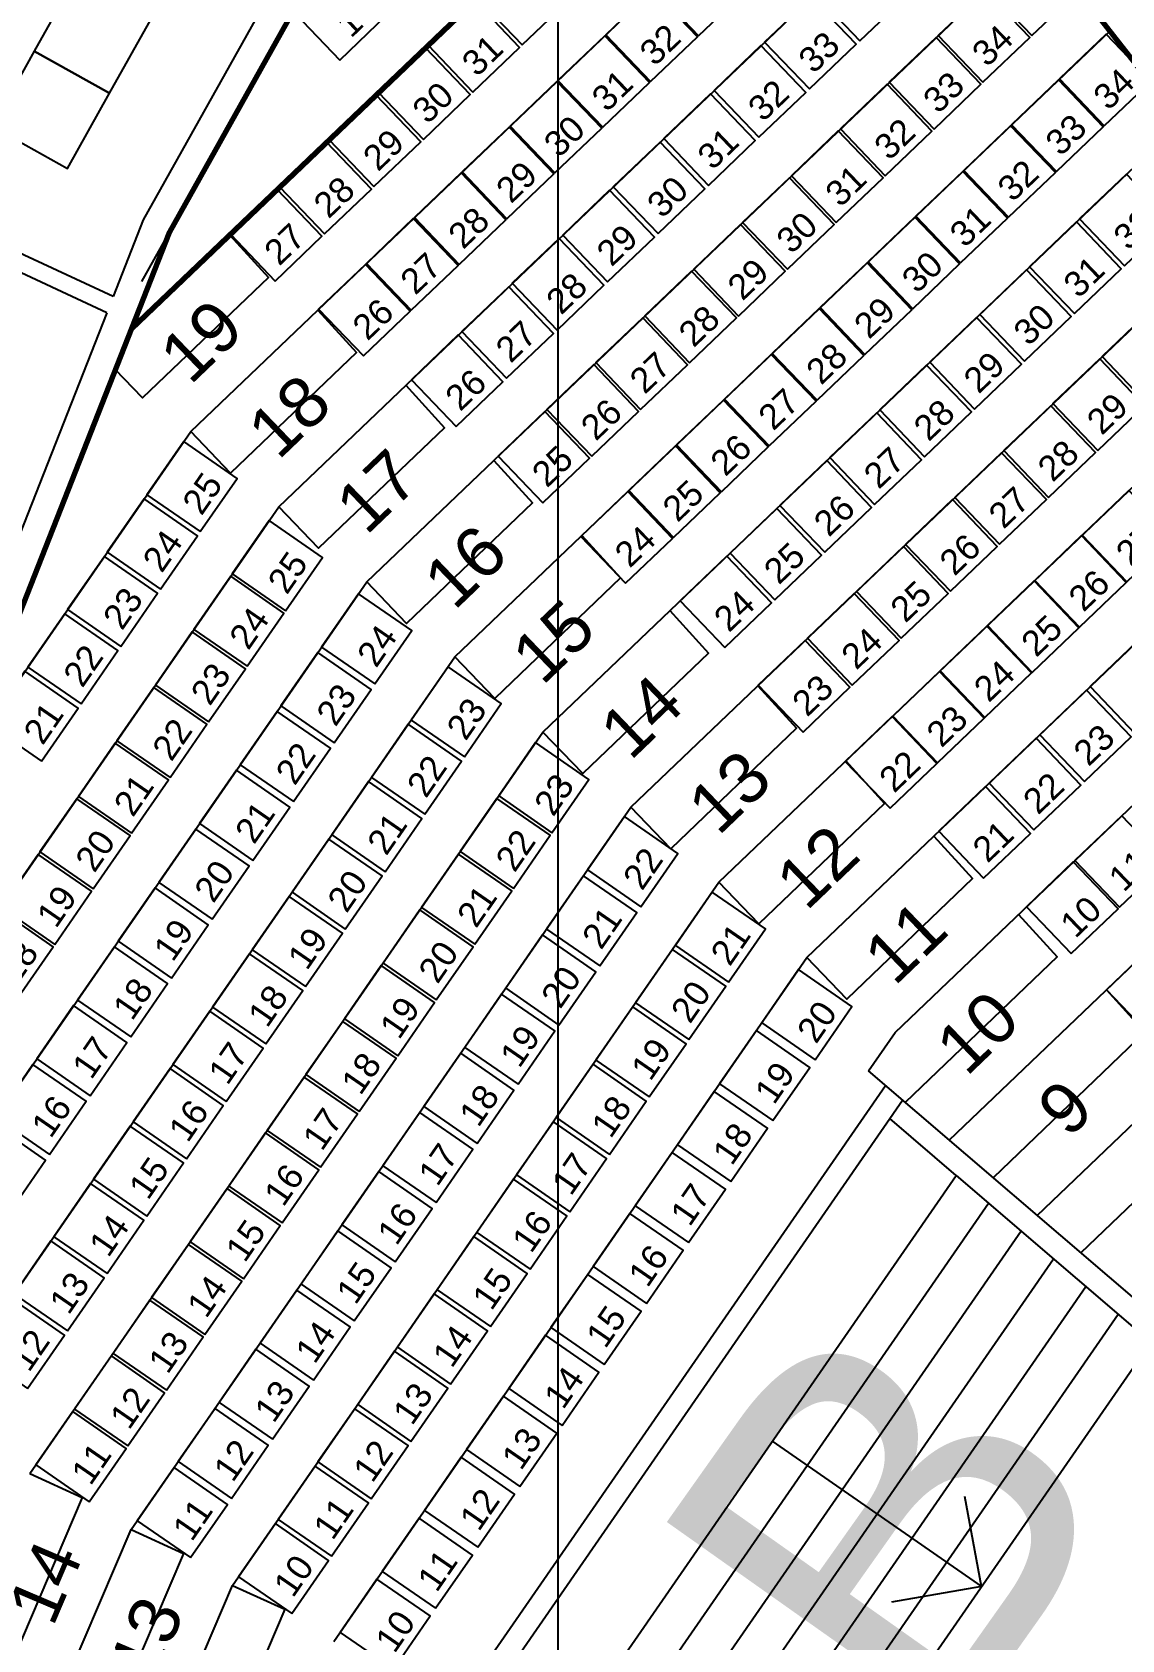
# Model space of a CAD drawing. Header units: millimetres. Extents: x -76108 to 202332, y 27411 to 140378.
# Drawn here: x 72942 to 80513, y 97780 to 108951 of the extents above; entities that cross this region are included whole.
import ezdxf
from ezdxf.enums import TextEntityAlignment as Align

# ---------------------------------------------------------------- set-up
doc = ezdxf.new("R2010")
doc.units = ezdxf.units.MM
doc.header["$LTSCALE"] = 100
for name, color, linetype in [('B-RADER', 252, 'CONTINUOUS'), ('B-RADNUMMER', 4, 'CONTINUOUS'), ('B-STOLAR', 1, 'CONTINUOUS'), ('B-STOLNUMMER', 7, 'CONTINUOUS'), ('B-TRAPPA', 254, 'CONTINUOUS'), ('C-RADER', 252, 'CONTINUOUS'), ('C-STOLAR', 1, 'CONTINUOUS'), ('C-STOLNUMMER', 7, 'CONTINUOUS'), ('LINOR_HÄNG', 40, 'CONTINUOUS'), ('LOGER_PLAN2_STOLAR', 1, 'CONTINUOUS'), ('LOGER_PLAN_2', 21, 'CONTINUOUS'), ('SEKTIONS_NR', 4, 'CONTINUOUS')]:
    doc.layers.add(name, color=color, linetype=linetype)
doc.layers.add('SEKTIONER', color=4, linetype='CONTINUOUS', lineweight=70)
doc.styles.add('ARIAL', font='arial.ttf')

msp = doc.modelspace()

# ---------------------------------------------------------------- linework, layer by layer
at = {"layer": 'B-RADER'}
for p, q in [((73629.8, 106887), (78453.2, 111497.5)), ((74043.5, 106175.7), (78947, 110862.8)), ((74655.1, 105653.7), (79440.8, 110228.1)), ((75266.8, 105131.6), (79934.6, 109593.4)), ((75878.4, 104609.6), (80428.4, 108958.7)), ((76490, 104087.5), (80922.2, 108324)), ((77101.7, 103565.5), (81416, 107689.4)), ((77713.3, 103043.5), (81909.8, 107054.7)), ((73519.5, 106606.3), (71234.8, 100796)), ((78324.9, 102521.4), (82403.5, 106420)), ((72436.7, 103852.7), (74043.5, 106175.7)), ((78936.6, 101999.4), (82897.3, 105785.3)), ((71202.5, 100662), (74655.1, 105653.7)), ((71518.6, 99712.7), (75266.8, 105131.6)), ((79313.1, 101252.6), (83391.1, 105150.6)), ((72222.5, 99323.9), (75878.4, 104609.6)), ((79923.5, 100729.4), (83884.9, 104515.9)), ((72926.3, 98935.2), (76490, 104087.5)), ((73630.1, 98546.4), (77101.7, 103565.5)), ((74333.9, 98157.7), (77713.3, 103043.5)), ((75037.8, 97768.9), (78324.9, 102521.4)), ((78752.5, 101733.2), (78936.6, 101999.4)), ((71268.4, 93024.5), (73630.1, 98546.4)), ((72035.8, 92784.3), (74333.9, 98157.7))]:
    msp.add_line(p, q, dxfattribs=at)
at = {"layer": 'B-STOLAR'}
for points in [[(76346.7, 108862.5), (76672, 109173.4), (76361, 109498.7), (76035.7, 109187.7)], [(77570.8, 108925.8), (77896.1, 109236.7), (77585.2, 109562), (77259.9, 109251.1)], [(78692.3, 108891.5), (79017.6, 109202.4), (78706.7, 109527.7), (78381.4, 109216.8)], [(79887.3, 108927.1), (80212.6, 109238), (79901.7, 109563.3), (79576.4, 109252.4)], [(76003.3, 108534.2), (76328.6, 108845.2), (76017.7, 109170.5), (75692.4, 108859.5)], [(77238.3, 108607.9), (77563.6, 108918.9), (77252.7, 109244.2), (76927.4, 108933.2)], [(78341.7, 108556.4), (78667, 108867.3), (78356.1, 109192.6), (78030.8, 108881.7)], [(79547.6, 108602.3), (79872.9, 108913.2), (79561.9, 109238.5), (79236.6, 108927.6)], [(76905.8, 108290.1), (77231.1, 108601), (76920.1, 108926.3), (76594.8, 108615.4)], [(80390.2, 108300.5), (80715.5, 108611.4), (80404.6, 108936.7), (80079.3, 108625.8)], [(75659.9, 108206), (75985.2, 108517), (75674.3, 108842.3), (75349, 108531.3)], [(77991.1, 108221.3), (78316.4, 108532.2), (78005.5, 108857.5), (77680.2, 108546.6)], [(79207.8, 108277.5), (79533.1, 108588.5), (79222.2, 108913.8), (78896.9, 108602.8)], [(76573.2, 107972.3), (76898.5, 108283.2), (76587.6, 108608.5), (76262.3, 108297.5)], [(78868.1, 107952.8), (79193.4, 108263.7), (78882.4, 108589), (78557.1, 108278.1)], [(80057.7, 107982.6), (80383, 108293.6), (80072.1, 108618.9), (79746.8, 108307.9)], [(75316.6, 107877.8), (75641.9, 108188.8), (75330.9, 108514.1), (75005.6, 108203.1)], [(77640.5, 107886.1), (77965.8, 108197.1), (77654.9, 108522.4), (77329.6, 108211.4)], [(76240.7, 107654.4), (76566, 107965.3), (76255.1, 108290.6), (75929.8, 107979.7)], [(78528.3, 107628), (78853.6, 107939), (78542.7, 108264.3), (78217.4, 107953.3)], [(79725.2, 107664.8), (80050.5, 107975.7), (79739.6, 108301), (79414.3, 107990.1)], [(74973.2, 107549.6), (75298.5, 107860.5), (74987.6, 108185.8), (74662.3, 107874.9)], [(77289.9, 107551), (77615.2, 107862), (77304.3, 108187.3), (76979, 107876.3)], [(75908.2, 107336.6), (76233.5, 107647.5), (75922.6, 107972.8), (75597.3, 107661.9)], [(78188.5, 107303.3), (78513.8, 107614.2), (78202.9, 107939.5), (77877.6, 107628.6)], [(79392.7, 107346.9), (79718, 107657.9), (79407, 107983.2), (79081.7, 107672.2)], [(80530.1, 107327.3), (80855.4, 107638.3), (80544.4, 107963.6), (80219.1, 107652.6)], [(74629.8, 107221.4), (74955.1, 107532.3), (74644.2, 107857.6), (74318.9, 107546.7)], [(76939.3, 107215.9), (77264.6, 107526.8), (76953.7, 107852.1), (76628.4, 107541.2)], [(75575.7, 107018.7), (75901, 107329.6), (75590, 107654.9), (75264.7, 107344)], [(77848.8, 106978.5), (78174.1, 107289.5), (77863.2, 107614.8), (77537.9, 107303.8)], [(79060.1, 107029.1), (79385.4, 107340), (79074.5, 107665.3), (78749.2, 107354.4)], [(80183.1, 106995.7), (80508.4, 107306.6), (80197.4, 107631.9), (79872.1, 107321)], [(76588.7, 106880.8), (76914, 107191.7), (76603.1, 107517), (76277.8, 107206.1)], [(75243.1, 106700.9), (75568.4, 107011.8), (75257.5, 107337.1), (74932.2, 107026.2)], [(77509, 106653.8), (77834.3, 106964.7), (77523.4, 107290), (77198.1, 106979.1)], [(78727.6, 106711.2), (79052.9, 107022.2), (78742, 107347.5), (78416.7, 107036.5)], [(79836.1, 106664), (80161.4, 106975), (79850.5, 107300.2), (79525.2, 106989.3)], [(76238.1, 106545.7), (76563.4, 106856.6), (76252.5, 107181.9), (75927.2, 106871)], [(78395.1, 106393.4), (78720.4, 106704.3), (78409.5, 107029.6), (78084.2, 106718.7)], [(77169.3, 106329), (77494.6, 106639.9), (77183.6, 106965.2), (76858.3, 106654.3)], [(79489.1, 106332.3), (79814.4, 106643.3), (79503.5, 106968.6), (79178.2, 106657.6)], [(80686.3, 106370.7), (81011.6, 106681.7), (80700.7, 107006.9), (80375.4, 106696)], [(75887.5, 106210.5), (76212.8, 106521.5), (75901.9, 106846.8), (75576.6, 106535.8)], [(78062.6, 106075.5), (78387.9, 106386.5), (78076.9, 106711.8), (77751.6, 106400.8)], [(76829.5, 106004.2), (77154.8, 106315.2), (76843.9, 106640.5), (76518.6, 106329.5)], [(79142.1, 106000.7), (79467.4, 106311.6), (79156.5, 106636.9), (78831.2, 106326)], [(80345.1, 106044.6), (80670.4, 106355.5), (80359.5, 106680.8), (80034.2, 106369.9)], [(77730, 105757.7), (78055.3, 106068.6), (77744.4, 106393.9), (77419.1, 106083)], [(80003.9, 105718.4), (80329.2, 106029.4), (80018.2, 106354.7), (79693, 106043.7)], [(76489.8, 105679.5), (76815.1, 105990.4), (76504.1, 106315.7), (76178.8, 106004.8)], [(78795.1, 105669), (79120.4, 105980), (78809.5, 106305.3), (78484.2, 105994.3)], [(74109.5, 105480.1), (74365.5, 105850.2), (73995.4, 106106.1), (73739.4, 105736)], [(77397.5, 105439.8), (77722.8, 105750.8), (77411.9, 106076.1), (77086.6, 105765.1)], [(79662.7, 105392.3), (79988, 105703.2), (79677, 106028.5), (79351.8, 105717.6)], [(78448.2, 105337.4), (78773.5, 105648.3), (78462.5, 105973.6), (78137.2, 105662.6)], [(73833.6, 105081.2), (74089.6, 105451.3), (73719.5, 105707.3), (73463.5, 105337.2)], [(77065, 105122), (77390.3, 105432.9), (77079.3, 105758.2), (76754.1, 105447.3)], [(79321.5, 105066.2), (79646.8, 105377.1), (79335.8, 105702.4), (79010.6, 105391.5)], [(80546.8, 105130.7), (80872.1, 105441.7), (80561.2, 105767), (80235.9, 105456)], [(78101.2, 105005.7), (78426.5, 105316.6), (78115.5, 105641.9), (77790.2, 105331)], [(74702.4, 104930.9), (74958.4, 105301), (74588.3, 105557), (74332.3, 105186.9)], [(78980.3, 104740), (79305.6, 105051), (78994.6, 105376.3), (78669.4, 105065.3)], [(80217.9, 104816.3), (80543.2, 105127.3), (80232.3, 105452.6), (79907, 105141.6)], [(73557.7, 104682.3), (73813.7, 105052.4), (73443.6, 105308.4), (73187.6, 104938.3)], [(77754.2, 104674), (78079.5, 104985), (77768.6, 105310.3), (77443.3, 104999.3)], [(74435, 104544.4), (74691, 104914.5), (74320.9, 105170.5), (74064.9, 104800.4)], [(79889, 104502), (80214.3, 104812.9), (79903.4, 105138.2), (79578.1, 104827.2)], [(75323.1, 104422.1), (75579.1, 104792.2), (75209, 105048.2), (74953.1, 104678.1)], [(78639.1, 104413.9), (78964.4, 104724.8), (78653.4, 105050.1), (78328.1, 104739.2)], [(73281.8, 104283.4), (73537.8, 104653.5), (73167.7, 104909.5), (72911.7, 104539.4)], [(79560.1, 104187.6), (79885.4, 104498.5), (79574.5, 104823.8), (79249.2, 104512.9)], [(74167.6, 104157.8), (74423.6, 104527.9), (74053.5, 104783.9), (73797.6, 104413.8)], [(78297.9, 104087.7), (78623.2, 104398.7), (78312.2, 104724), (77986.9, 104413)], [(80603.3, 104078), (80928.6, 104388.9), (80617.6, 104714.2), (80292.3, 104403.3)], [(75040.4, 104013.4), (75296.4, 104383.5), (74926.3, 104639.4), (74670.3, 104269.3)], [(73005.9, 103884.5), (73261.9, 104254.6), (72891.8, 104510.6), (72635.8, 104140.5)], [(75945.1, 103914.9), (76201, 104285), (75831, 104541), (75575, 104170.9)], [(79231.2, 103873.2), (79556.5, 104184.1), (79245.5, 104509.4), (78920.3, 104198.5)], [(73900.3, 103771.3), (74156.3, 104141.4), (73786.2, 104397.4), (73530.2, 104027.3)], [(80252.7, 103742.9), (80578, 104053.8), (80267, 104379.1), (79941.7, 104068.2)], [(74757.7, 103604.6), (75013.7, 103974.7), (74643.6, 104230.7), (74387.6, 103860.6)], [(75669.2, 103516), (75925.2, 103886.1), (75555.1, 104142.1), (75299.1, 103772)], [(78902.3, 103558.8), (79227.6, 103869.7), (78916.6, 104195), (78591.3, 103884.1)], [(73632.9, 103384.8), (73888.9, 103754.8), (73518.8, 104010.8), (73262.8, 103640.7)], [(76553.3, 103388), (76809.3, 103758.1), (76439.2, 104014.1), (76183.2, 103644)], [(79902.1, 103407.8), (80227.4, 103718.7), (79916.4, 104044), (79591.1, 103733.1)], [(74475, 103195.9), (74731, 103565.9), (74360.9, 103821.9), (74104.9, 103451.8)], [(75393.3, 103117.2), (75649.3, 103487.3), (75279.2, 103743.2), (75023.2, 103373.1)], [(79551.5, 103072.6), (79876.8, 103383.6), (79565.8, 103708.9), (79240.6, 103397.9)], [(73365.6, 102998.2), (73621.5, 103368.3), (73251.5, 103624.3), (72995.5, 103254.2)], [(76285.4, 103000.6), (76541.4, 103370.7), (76171.3, 103626.7), (75915.3, 103256.6)], [(77170.7, 102874.2), (77426.7, 103244.3), (77056.6, 103500.3), (76800.6, 103130.2)], [(80497.1, 102869.8), (80822.4, 103180.8), (80511.4, 103506), (80186.1, 103195.1)], [(74192.3, 102787.1), (74448.3, 103157.2), (74078.2, 103413.2), (73822.2, 103043.1)], [(75117.4, 102718.3), (75373.4, 103088.4), (75003.3, 103344.4), (74747.3, 102974.3)], [(73098.2, 102611.7), (73354.2, 102981.8), (72984.1, 103237.7), (72728.1, 102867.6)], [(76017.5, 102613.3), (76273.5, 102983.4), (75903.4, 103239.4), (75647.4, 102869.3)], [(80160.9, 102548.5), (80486.2, 102859.5), (80175.3, 103184.7), (79850, 102873.8)], [(73909.5, 102378.3), (74165.5, 102748.4), (73795.4, 103004.4), (73539.4, 102634.3)], [(76886.3, 102463), (77142.3, 102833.1), (76772.2, 103089.1), (76516.2, 102719)], [(74841.5, 102319.4), (75097.5, 102689.5), (74727.4, 102945.5), (74471.4, 102575.4)], [(77780.5, 102349.6), (78036.5, 102719.7), (77666.4, 102975.6), (77410.4, 102605.5)], [(72830.8, 102225.1), (73086.8, 102595.2), (72716.7, 102851.2), (72460.7, 102481.1)], [(75749.5, 102225.9), (76005.5, 102596), (75635.4, 102852), (75379.4, 102481.9)], [(76601.8, 102051.8), (76857.8, 102421.9), (76487.7, 102677.9), (76231.7, 102307.8)], [(73626.8, 101969.6), (73882.8, 102339.7), (73512.7, 102595.7), (73256.7, 102225.6)], [(77504.6, 101950.7), (77760.6, 102320.8), (77390.5, 102576.8), (77134.5, 102206.7)], [(80715.9, 101971.2), (81041.2, 102282.1), (80730.3, 102607.4), (80405, 102296.5)], [(74565.6, 101920.5), (74821.6, 102290.6), (74451.5, 102546.6), (74195.5, 102176.5)], [(75481.6, 101838.5), (75737.6, 102208.6), (75367.5, 102464.6), (75111.5, 102094.5)], [(78380.8, 101811.1), (78636.7, 102181.2), (78266.6, 102437.1), (78010.7, 102067)], [(76317.4, 101640.6), (76573.4, 102010.7), (76203.3, 102266.7), (75947.3, 101896.6)], [(73344.1, 101560.8), (73600.1, 101930.9), (73230, 102186.9), (72974, 101816.8)], [(74289.7, 101521.6), (74545.7, 101891.7), (74175.6, 102147.7), (73919.6, 101777.6)], [(77228.7, 101551.8), (77484.7, 101921.9), (77114.6, 102177.9), (76858.6, 101807.8)], [(75213.7, 101451.2), (75469.7, 101821.3), (75099.6, 102077.2), (74843.6, 101707.1)], [(78087.8, 101387.5), (78343.8, 101757.6), (77973.7, 102013.6), (77717.7, 101643.5)], [(73061.4, 101152.1), (73317.4, 101522.2), (72947.3, 101778.2), (72691.3, 101408.1)], [(76033, 101229.4), (76289, 101599.5), (75918.9, 101855.5), (75662.9, 101485.4)], [(76952.8, 101152.9), (77208.8, 101523), (76838.7, 101779), (76582.7, 101408.9)], [(74013.8, 101122.7), (74269.8, 101492.8), (73899.7, 101748.8), (73643.7, 101378.7)], [(74945.7, 101063.8), (75201.7, 101433.9), (74831.6, 101689.9), (74575.6, 101319.8)], [(77794.8, 100964), (78050.8, 101334.1), (77680.7, 101590), (77424.7, 101219.9)], [(75748.6, 100818.1), (76004.5, 101188.2), (75634.4, 101444.2), (75378.5, 101074.1)], [(72778.7, 100743.3), (73034.6, 101113.4), (72664.6, 101369.4), (72408.6, 100999.3)], [(73737.9, 100723.9), (73993.9, 101094), (73623.8, 101349.9), (73367.8, 100979.9)], [(76676.9, 100754), (76932.9, 101124.1), (76562.8, 101380.1), (76306.8, 101010)], [(74677.8, 100676.4), (74933.8, 101046.5), (74563.7, 101302.5), (74307.7, 100932.4)], [(77501.9, 100540.4), (77757.9, 100910.5), (77387.8, 101166.5), (77131.8, 100796.4)], [(75464.1, 100406.9), (75720.1, 100777), (75350, 101033), (75094, 100662.9)], [(73462, 100325), (73718, 100695.1), (73347.9, 100951.1), (73091.9, 100581)], [(74409.9, 100289.1), (74665.9, 100659.2), (74295.8, 100915.1), (74039.8, 100545)], [(76401, 100355.1), (76657, 100725.2), (76286.9, 100981.2), (76030.9, 100611.1)], [(77208.9, 100116.8), (77464.9, 100486.9), (77094.8, 100742.9), (76838.8, 100372.8)], [(73186.1, 99926.1), (73442.1, 100296.2), (73072, 100552.2), (72816, 100182.1)], [(75179.7, 99995.7), (75435.7, 100365.8), (75065.6, 100621.8), (74809.6, 100251.7)], [(76125.1, 99956.3), (76381.1, 100326.4), (76011, 100582.3), (75755, 100212.2)], [(74142, 99901.7), (74397.9, 100271.8), (74027.8, 100527.8), (73771.9, 100157.7)], [(76916, 99693.3), (77171.9, 100063.4), (76801.8, 100319.4), (76545.9, 99949.3)], [(74895.3, 99584.5), (75151.3, 99954.6), (74781.2, 100210.6), (74525.2, 99840.5)], [(72910.2, 99527.2), (73166.2, 99897.3), (72796.1, 100153.3), (72540.1, 99783.2)], [(73874, 99514.3), (74130, 99884.4), (73759.9, 100140.4), (73503.9, 99770.3)], [(75849.2, 99557.4), (76105.2, 99927.5), (75735.1, 100183.5), (75479.1, 99813.4)], [(76623, 99269.7), (76879, 99639.8), (76508.9, 99895.8), (76252.9, 99525.7)], [(74610.9, 99173.3), (74866.8, 99543.4), (74496.7, 99799.4), (74240.8, 99429.3)], [(75573.3, 99158.5), (75829.3, 99528.6), (75459.2, 99784.6), (75203.3, 99414.5)], [(73606.1, 99127), (73862.1, 99497.1), (73492, 99753), (73236, 99382.9)], [(76330, 98846.2), (76586, 99216.3), (76215.9, 99472.3), (75959.9, 99102.2)], [(73338.2, 98739.6), (73594.1, 99109.7), (73224.1, 99365.7), (72968.1, 98995.6)], [(74326.4, 98762.1), (74582.4, 99132.2), (74212.3, 99388.1), (73956.3, 99018)], [(75297.5, 98759.6), (75553.4, 99129.7), (75183.3, 99385.7), (74927.4, 99015.6)], [(74042, 98350.8), (74298, 98720.9), (73927.9, 98976.9), (73671.9, 98606.8)], [(75021.6, 98360.7), (75277.5, 98730.8), (74907.4, 98986.8), (74651.5, 98616.7)], [(76037.1, 98422.6), (76293.1, 98792.7), (75923, 99048.7), (75667, 98678.6)], [(74745.7, 97961.9), (75001.7, 98331.9), (74631.6, 98587.9), (74375.6, 98217.8)], [(75744.1, 97999.1), (76000.1, 98369.2), (75630, 98625.1), (75374, 98255)], [(75451.2, 97575.5), (75707.1, 97945.6), (75337, 98201.6), (75081.1, 97831.5)]]:
    msp.add_lwpolyline(points, close=True, dxfattribs=at)
at = {"layer": 'B-TRAPPA'}
for p, q in [((81449.5, 99421.4), (78752.5, 101733.2)), ((79361.8, 101006.8), (78900.7, 101402)), ((78084, 99159.4), (79538.1, 98150.3)), ((79538.1, 98150.3), (79421.5, 98775.5)), ((79538.1, 98150.3), (78911.7, 98040.7))]:
    msp.add_line(p, q, dxfattribs=at)
for points in [[(74314.3, 107541.3), (74582.6, 107246.4), (73708.6, 106409), (73519.5, 106606.3)], [(74926, 107019.3), (75194.2, 106724.3), (74320.2, 105886.9), (74043.5, 106175.7)], [(75537.6, 106497.2), (75805.8, 106202.3), (74931.9, 105364.9), (74655.1, 105653.7)], [(76149.2, 105975.2), (76417.5, 105680.2), (75543.5, 104842.8), (75266.8, 105131.6)], [(76760.9, 105453.1), (77029.1, 105158.2), (76155.1, 104320.8), (75878.4, 104609.6)], [(77372.5, 104931.1), (77640.7, 104636.2), (76766.8, 103798.7), (76490, 104087.5)], [(77984.1, 104409), (78252.4, 104114.1), (77378.4, 103276.7), (77101.7, 103565.5)], [(78595.8, 103887), (78864, 103592.1), (77990, 102754.6), (77713.3, 103043.5)], [(79207.4, 103364.9), (79475.7, 103070), (78601.7, 102232.6), (78324.9, 102521.4)], [(79794.4, 102819.8), (80062.7, 102524.9), (79007.9, 101514.3)], [(80404.8, 102296.6), (80673.1, 102001.7), (79618.3, 100991.1)], [(81015.2, 101773.4), (81283.5, 101478.5), (80228.7, 100467.8)], [(76049.8, 97552.7), (78871, 101631.6)], [(76186.1, 97477.4), (78989.3, 101530.2)], [(78750.4, 96238.1), (76806.2, 97312), (79361.8, 101006.8), (81043.5, 99565.3)], [(77065.7, 97168.6), (79586.9, 100813.8)], [(77325.2, 97025.3), (79812.1, 100620.8)], [(77584.8, 96881.9), (80037.3, 100427.8)], [(77844.3, 96738.6), (80262.5, 100234.7)], [(78103.8, 96595.2), (80487.7, 100041.7)], [(78363.4, 96451.9), (80712.9, 99848.7)], [(72926.3, 98935.2), (73288.8, 98769.4), (72814.2, 97655.9), (72446.2, 97812.7)], [(73630.1, 98546.4), (73992.7, 98380.6), (73518, 97267.1), (73150.1, 97424)], [(74333.9, 98157.7), (74696.5, 97991.9), (74221.8, 96878.4), (73853.9, 97035.2)]]:
    msp.add_lwpolyline(points, dxfattribs=at)
at = {"layer": 'C-RADER'}
msp.add_line((76579.6, 112359.4), (73702.4, 107217.2), dxfattribs=at)
at = {"layer": 'C-STOLAR'}
msp.add_lwpolyline([(75078.5, 108757.2), (75403.8, 109068.1), (75092.8, 109393.4), (74767.5, 109082.5)], close=True, dxfattribs=at)
at = {"layer": 'LINOR_HÄNG'}
msp.add_line((76595.1, 116179.1), (76595.1, 52020.9), dxfattribs=at)
at = {"layer": 'LOGER_PLAN2_STOLAR'}
for points in [[(72956.5, 108819.8), (73480.1, 108526.8), (73773.1, 109050.4), (73249.5, 109343.4)], [(72663.5, 108296.2), (73187.1, 108003.2), (73480.1, 108526.8), (72956.5, 108819.8)]]:
    msp.add_lwpolyline(points, close=True, dxfattribs=at)
at = {"layer": 'LOGER_PLAN_2'}
for p, q in [((76307.4, 112282.5), (73713.9, 107647.4)), ((76579.6, 112359.4), (73895.1, 107561.6)), ((73503.9, 107113.3), (72337.7, 107656.7)), ((73713.9, 107647.4), (73503.9, 107113.3)), ((73895.1, 107561.6), (71234.8, 100796)), ((73459.9, 107001.4), (72287, 107548)), ((73459.9, 107001.4), (71043.6, 100856.3))]:
    msp.add_line(p, q, dxfattribs=at)
at = {"layer": 'SEKTIONER'}
for p, q in [((78453.2, 111497.5), (73629.8, 106887)), ((88898.2, 98072.2), (78453.2, 111497.5))]:
    msp.add_line(p, q, dxfattribs=at)
msp.add_lwpolyline([(76579.6, 112359.4), (73895.1, 107561.6), (71234.8, 100796), (69612.8, 94062), (68729.4, 87321.4), (68729.4, 84100)], dxfattribs=at)

# ---------------------------------------------------------------- texts
at = {"layer": 'B-RADNUMMER', "style": 'ARIAL'}
for s, rotation, p in [('19', 43.7858, (74039.3, 106492.3)), ('18', 43.7858, (74651, 105970.3)), ('17', 43.7858, (75262.6, 105448.2)), ('16', 43.7858, (75874.2, 104926.2)), ('15', 43.7858, (76485.9, 104404.1)), ('14', 43.7858, (77097.5, 103882.1)), ('13', 43.7858, (77709.1, 103360)), ('12', 43.7858, (78320.8, 102838)), ('11', 43.7858, (78932.4, 102316)), ('10', 43.7858, (79432.8, 101687.9)), ('9', 43.7858, (80140.5, 101257.9)), ('14', 66.92238, (73085.6, 97862.5)), ('13', 66.92238, (73789.4, 97473.7))]:
    msp.add_text(s, height=350, rotation=rotation, dxfattribs=at).set_placement(p)
at = {"layer": 'B-STOLNUMMER', "style": 'ARIAL'}
for s, rotation, p in [('32', 43.70699, (77400.9, 108763.4)), ('33', 43.70699, (78504.4, 108711.8)), ('34', 43.70699, (79710.2, 108757.8)), ('31', 43.70699, (76166, 108689.7)), ('30', 43.70699, (75822.6, 108361.5)), ('31', 43.70699, (77068.4, 108445.6)), ('32', 43.70699, (78153.8, 108376.7)), ('33', 43.70699, (79370.5, 108433)), ('34', 43.70699, (80552.9, 108455.9)), ('30', 43.70699, (76735.9, 108127.7)), ('33', 43.70699, (80220.4, 108138.1)), ('29', 43.70699, (75479.2, 108033.3)), ('31', 43.70699, (77803.2, 108041.6)), ('32', 43.70699, (79030.7, 108108.3)), ('29', 43.70699, (76403.4, 107809.9)), ('32', 43.70699, (79887.8, 107820.2)), ('28', 43.70699, (75135.9, 107705.1)), ('30', 43.70699, (77452.6, 107706.5)), ('31', 43.70699, (78690.9, 107783.5)), ('28', 43.70699, (76070.8, 107492)), ('30', 43.70699, (78351.2, 107458.7)), ('31', 43.70699, (79555.3, 107502.4)), ('32', 43.70699, (80692.7, 107482.8)), ('27', 43.70699, (74792.5, 107376.9)), ('29', 43.70699, (77102, 107371.4)), ('27', 43.70699, (75738.3, 107174.2)), ('29', 43.70699, (78011.4, 107134)), ('30', 43.70699, (79222.8, 107184.5)), ('31', 43.70699, (80345.7, 107151.1)), ('28', 43.70699, (76751.4, 107036.2)), ('26', 43.70699, (75405.8, 106856.3)), ('28', 43.70699, (77671.7, 106809.2)), ('29', 43.70699, (78890.3, 106866.7)), ('30', 43.70699, (79998.7, 106819.5)), ('27', 43.70699, (76400.8, 106701.1)), ('27', 43.70699, (77331.9, 106484.5)), ('28', 43.70699, (78557.7, 106548.9)), ('29', 43.70699, (79651.8, 106487.8)), ('26', 43.70699, (76050.2, 106366)), ('27', 43.70699, (78225.2, 106231)), ('26', 43.70699, (76992.2, 106159.7)), ('28', 43.70699, (79304.8, 106156.2)), ('29', 43.70699, (80507.7, 106200)), ('26', 43.70699, (77892.7, 105913.2)), ('25', 43.70699, (76652.4, 105835)), ('27', 43.70699, (78957.8, 105824.5)), ('28', 43.70699, (80166.5, 105873.9)), ('25', 55.32964, (74238.5, 105666.6)), ('25', 43.70699, (77560.2, 105595.3)), ('27', 43.70699, (79825.3, 105547.8)), ('26', 43.70699, (78610.8, 105492.8)), ('24', 55.32964, (73962.6, 105267.7)), ('24', 43.70699, (77227.6, 105277.5)), ('26', 43.70699, (79484.1, 105221.6)), ('27', 43.70699, (80709.5, 105286.2)), ('25', 43.70699, (78263.8, 105161.2)), ('25', 55.32964, (74831.4, 105117.5)), ('25', 43.70699, (79142.9, 104895.5)), ('26', 43.70699, (80380.6, 104971.8)), ('23', 55.32964, (73686.7, 104868.8)), ('24', 43.70699, (77916.8, 104829.5)), ('24', 55.32964, (74564, 104730.9)), ('25', 43.70699, (80051.7, 104657.4)), ('24', 55.32964, (75452.2, 104608.7)), ('24', 43.70699, (78801.7, 104569.4)), ('22', 55.32964, (73410.8, 104470)), ('24', 43.70699, (79722.7, 104343)), ('23', 55.32964, (74296.7, 104344.4)), ('23', 43.70699, (78460.5, 104243.2)), ('23', 55.32964, (75169.5, 104199.9)), ('21', 55.32964, (73134.9, 104071.1)), ('23', 55.32964, (76074.1, 104101.5)), ('23', 43.70699, (79393.8, 104028.6)), ('22', 55.32964, (74029.3, 103957.8)), ('23', 43.70699, (80415.3, 103898.4)), ('22', 55.32964, (74886.7, 103791.2)), ('22', 55.32964, (75798.2, 103702.6)), ('22', 43.70699, (79064.9, 103714.2)), ('23', 55.32964, (76682.4, 103574.6)), ('22', 43.70699, (80064.7, 103563.2)), ('21', 55.32964, (73762, 103571.3)), ('21', 55.32964, (74604, 103382.4)), ('21', 55.32964, (75522.3, 103303.7)), ('21', 43.70699, (79714.1, 103228.1)), ('20', 55.32964, (73494.6, 103184.8)), ('22', 55.32964, (76414.4, 103187.2)), ('22', 55.32964, (77299.7, 103060.8)), ('11', 43.70699, (80659.7, 103025.3)), ('20', 55.32964, (74321.3, 102973.7)), ('20', 55.32964, (75246.4, 102904.8)), ('19', 55.32964, (73227.2, 102798.2)), ('21', 55.32964, (76146.5, 102799.8)), ('10', 43.70699, (80323.6, 102704)), ('21', 55.32964, (77015.3, 102649.6)), ('19', 55.32964, (74038.6, 102564.9)), ('19', 55.32964, (74970.5, 102505.9)), ('21', 55.32964, (77908.5, 102534.6)), ('18', 55.32964, (72959.9, 102411.7)), ('20', 55.32964, (75878.6, 102412.5)), ('20', 55.32964, (76730.9, 102238.4)), ('18', 55.32964, (73755.9, 102156.1)), ('20', 55.32964, (77632.6, 102135.7)), ('18', 55.32964, (74694.6, 102107.1)), ('19', 55.32964, (75610.6, 102025.1)), ('20', 55.32964, (78508.8, 101996.1)), ('19', 55.32964, (76446.4, 101827.1)), ('17', 55.32964, (73473.1, 101747.4)), ('17', 55.32964, (74418.7, 101708.2)), ('19', 55.32964, (77356.7, 101736.8)), ('18', 55.32964, (75342.7, 101637.7)), ('19', 55.32964, (78215.8, 101572.6)), ('16', 55.32964, (73190.4, 101338.6)), ('18', 55.32964, (76162, 101415.9)), ('18', 55.32964, (77080.8, 101338)), ('16', 55.32964, (74142.8, 101309.3)), ('17', 55.32964, (75074.8, 101250.3)), ('18', 55.32964, (77922.8, 101149)), ('17', 55.32964, (75877.6, 101004.7)), ('15', 55.32964, (73866.9, 100910.4)), ('17', 55.32964, (76804.9, 100939.1)), ('16', 55.32964, (74806.8, 100863)), ('17', 55.32964, (77629.9, 100725.4)), ('16', 55.32964, (75593.2, 100593.5)), ('14', 55.32964, (73591, 100511.5)), ('15', 55.32964, (74538.9, 100475.6)), ('16', 55.32964, (76529, 100540.2)), ('16', 55.32964, (77336.9, 100301.9)), ('13', 55.32964, (73315.2, 100112.7)), ('15', 55.32964, (75308.7, 100182.3)), ('15', 55.32964, (76253.1, 100141.3)), ('14', 55.32964, (74271, 100088.2)), ('15', 55.32964, (77044, 99878.3)), ('14', 55.32964, (75024.3, 99771)), ('12', 55.32964, (73039.3, 99713.8)), ('13', 55.32964, (74003.1, 99700.9)), ('14', 55.32964, (75977.2, 99742.4)), ('14', 55.32964, (76751, 99454.8)), ('13', 55.32964, (74739.9, 99359.8)), ('13', 55.32964, (75701.3, 99343.5)), ('12', 55.32964, (73735.1, 99313.5)), ('13', 55.32964, (76458, 99031.2)), ('11', 55.32964, (73467.2, 98926.1)), ('12', 55.32964, (74455.5, 98948.6)), ('12', 55.32964, (75425.4, 98944.7)), ('12', 55.32964, (76165.1, 98607.7)), ('11', 55.32964, (74171, 98537.4)), ('11', 55.32964, (75149.6, 98545.8)), ('10', 55.32964, (74873.7, 98146.9)), ('11', 55.32964, (75872.1, 98184.1)), ('10', 55.32964, (75579.2, 97760.6))]:
    msp.add_text(s, height=175, rotation=rotation, dxfattribs=at).set_placement(p, align=Align.BOTTOM_CENTER)
at = {"layer": 'C-STOLNUMMER', "style": 'ARIAL'}
msp.add_text('1', height=175, rotation=43.70699, dxfattribs=at).set_placement((75241.1, 108912.7), align=Align.BOTTOM_CENTER)
at = {"layer": 'SEKTIONS_NR', "style": 'ARIAL'}
msp.add_text('B', height=2500, rotation=54.69737, dxfattribs=at).set_placement((79225.9, 96920))

doc.saveas('drawing.dxf')
